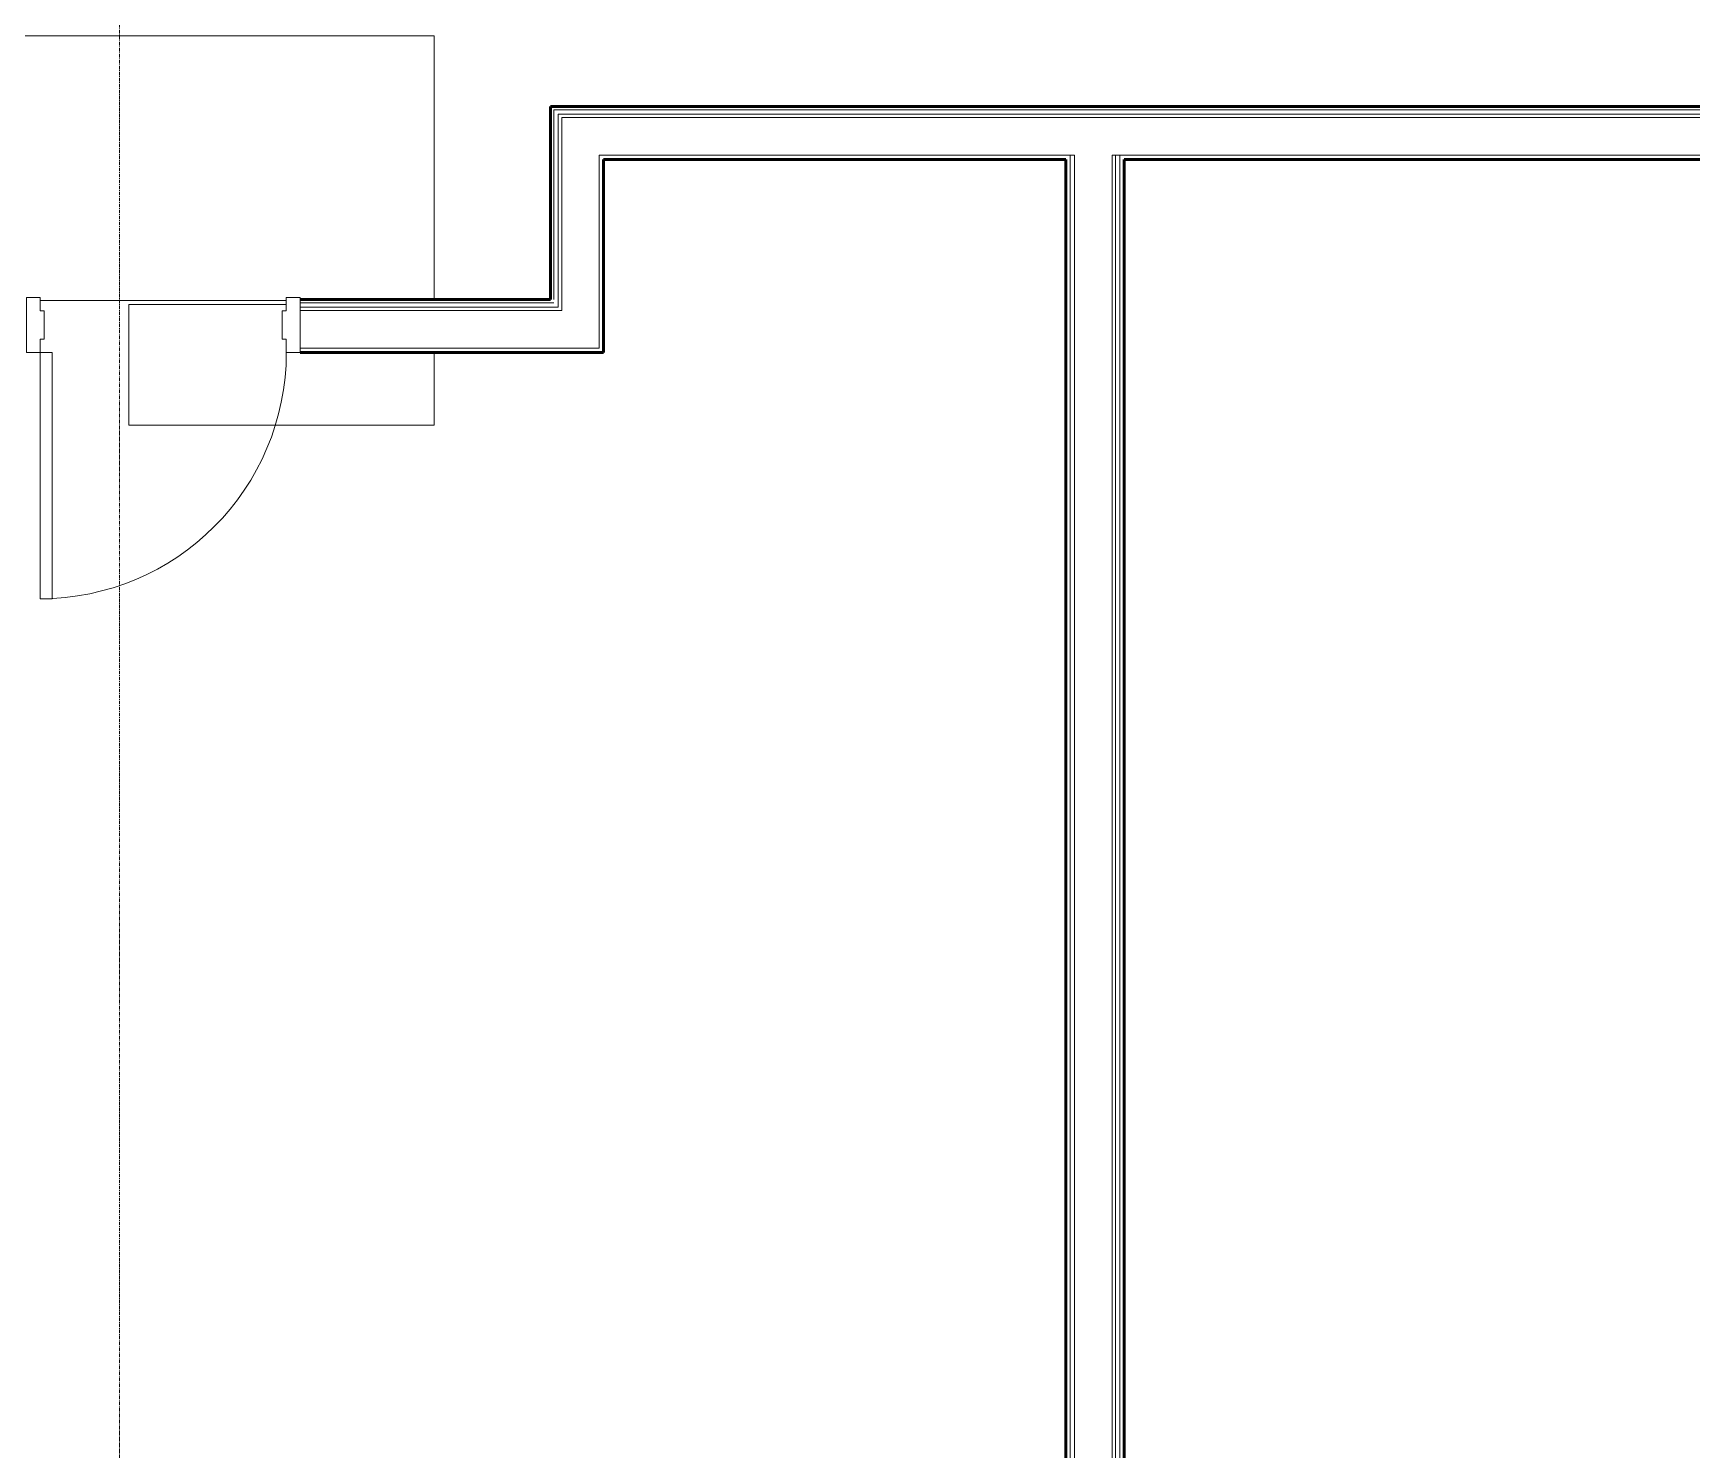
# Model space of a CAD drawing. Header units: inches. Extents: x -4235 to -464, y 9706 to 12463.
# Drawn here: x -3493.9 to -3251.5, y 10184.9 to 10391.9 of the extents above; entities that cross this region are included whole.
import ezdxf

# ---------------------------------------------------------------- set-up
doc = ezdxf.new("R2010")
doc.units = ezdxf.units.IN
doc.header["$MEASUREMENT"] = 0
doc.linetypes.add('Grid Line 1_2_', pattern=[0.875, 0.5, -0.125, 0.125, -0.125])
for name, color, linetype, lineweight in [('0-1', 7, 'Continuous', 5), ('0-3', 250, 'Continuous', 9), ('A-DOOR-1', 250, 'Continuous', 9), ('A-DOOR-2', 130, 'Continuous', 20), ('A-DOOR-FRAM-1', 130, 'Continuous', 20), ('A-FLOR-2', 250, 'Continuous', 9), ('A-WALL-3', 50, 'Continuous', 13), ('I-WALL-1', 7, 'Continuous', 50), ('S-GRID-1', 1, 'Grid Line 1_2_', 9)]:
    doc.layers.add(name, color=color, linetype=linetype, lineweight=lineweight)

# ---------------------------------------------------------------- blocks, each defined once
blk = doc.blocks.new('HOLLOW METAL - UNIT DOOR-2191978-BACKGROUND - 1ST FLOOR')
at = {"layer": 'A-DOOR-1'}
blk.add_arc((18, 4.125), 36, 90, 180, dxfattribs=at)
at = {"layer": 'A-DOOR-2'}
for p, q in [((18, 40.125), (16.25, 40.125)), ((16.25, 40.125), (16.25, 4.125)), ((18, 4.125), (18, 40.125)), ((16.25, 4.125), (18, 4.125))]:
    blk.add_line(p, q, dxfattribs=at)
at = {"layer": 'A-DOOR-FRAM-1'}
for p, q in [((-18, 4.125), (-20, 4.125)), ((-20, 4.125), (-20, -3.875)), ((-18, 2.1875), (-18, 4.125)), ((18, 4.125), (18, 2.1875)), ((20, 4.125), (18, 4.125)), ((20, -3.875), (20, 4.125)), ((-17.375, 2.1875), (-18, 2.1875)), ((-17.375, -1.9375), (-17.375, 2.1875)), ((18, 2.1875), (17.375, 2.1875)), ((17.375, 2.1875), (17.375, -1.9375)), ((-18, -3.875), (-18, -1.9375)), ((-18, -1.9375), (-17.375, -1.9375)), ((17.375, -1.9375), (18, -1.9375)), ((18, -1.9375), (18, -3.875)), ((-20, -3.875), (-18, -3.875)), ((18, -3.875), (20, -3.875))]:
    blk.add_line(p, q, dxfattribs=at)
blk = doc.blocks.new('CTR - 1st Phase - Common Walls_rvt-1-BACKGROUND - 1ST FLOOR')
at = {"layer": 'A-FLOR-2'}
for p, q in [((-3435.32, 10391.46), (-3499.24, 10391.46)), ((-3435.32, 10352.96), (-3435.32, 10391.46)), ((-3492.92, 10352.81), (-3456.92, 10352.81)), ((-3456.92, 10352.19), (-3479.92, 10352.19)), ((-3479.92, 10352.19), (-3479.92, 10334.57)), ((-3435.32, 10334.57), (-3435.32, 10345.21)), ((-3479.92, 10334.57), (-3435.32, 10334.57))]:
    blk.add_line(p, q, dxfattribs=at)
at = {"layer": 'A-WALL-3'}
for p, q in [((-3417.8, 10352.96), (-3417.8, 10380.66)), ((-3417.8, 10380.66), (-3417.17, 10380.66)), ((-3417.17, 10380.66), (-3410.55, 10380.66)), ((-3417.17, 10352.96), (-3417.17, 10380.04)), ((-3417.17, 10380.04), (-3416.67, 10380.04)), ((-3416.67, 10380.04), (-3410.55, 10380.04)), ((-3416.67, 10352.96), (-3416.67, 10379.54)), ((-3416.67, 10379.54), (-3411.17, 10379.54)), ((-3411.17, 10379.54), (-3410.55, 10379.54)), ((-3410.55, 10380.66), (-3208.5, 10380.66)), ((-3410.55, 10380.04), (-3208.5, 10380.04)), ((-3410.55, 10379.54), (-3208.5, 10379.54)), ((-3411.17, 10352.96), (-3411.17, 10374.04)), ((-3411.17, 10374.04), (-3410.55, 10374.04)), ((-3410.55, 10374.04), (-3342.35, 10374.04)), ((-3342.35, 10374.04), (-3341.72, 10374.04)), ((-3342.35, 10373.41), (-3342.35, 10374.04)), ((-3342.35, 10374.04), (-3341.72, 10374.04)), ((-3342.35, 10018.09), (-3342.35, 10373.41)), ((-3341.72, 10373.41), (-3341.72, 10374.04)), ((-3341.72, 10018.09), (-3341.72, 10373.41)), ((-3336.22, 10374.04), (-3335.72, 10374.04)), ((-3336.22, 10373.41), (-3336.22, 10374.04)), ((-3336.22, 10374.04), (-3335.72, 10374.04)), ((-3336.22, 10018.09), (-3336.22, 10373.41)), ((-3335.72, 10374.04), (-3335.1, 10374.04)), ((-3335.72, 10373.41), (-3335.72, 10374.04)), ((-3335.72, 10374.04), (-3335.1, 10374.04)), ((-3335.72, 10018.09), (-3335.72, 10373.41)), ((-3335.1, 10373.41), (-3335.1, 10374.04)), ((-3335.1, 10374.04), (-3208.5, 10374.04)), ((-3335.1, 10018.09), (-3335.1, 10373.41)), ((-3417.17, 10352.96), (-3417.17, 10352.46)), ((-3416.67, 10352.96), (-3416.67, 10351.84)), ((-3411.17, 10352.96), (-3411.17, 10352.46)), ((-3417.8, 10352.46), (-3454.92, 10352.46)), ((-3417.17, 10351.84), (-3454.92, 10351.84)), ((-3416.67, 10351.34), (-3454.92, 10351.34)), ((-3417.17, 10352.46), (-3417.17, 10351.84)), ((-3417.17, 10351.84), (-3417.17, 10352.46)), ((-3416.67, 10351.84), (-3416.67, 10351.34)), ((-3416.67, 10351.34), (-3416.67, 10351.84)), ((-3411.17, 10352.46), (-3411.17, 10351.84)), ((-3411.17, 10351.84), (-3411.17, 10351.34)), ((-3411.17, 10351.34), (-3411.17, 10345.84)), ((-3411.17, 10345.84), (-3411.17, 10351.34)), ((-3411.17, 10345.84), (-3454.92, 10345.84))]:
    blk.add_line(p, q, dxfattribs=at)
at = {"layer": 'I-WALL-1'}
for p, q in [((-3418.3, 10381.16), (-3418.3, 10352.96)), ((-3417.8, 10381.16), (-3418.3, 10381.16)), ((-3410.55, 10381.16), (-3417.8, 10381.16)), ((-3208.5, 10381.16), (-3410.55, 10381.16)), ((-3410.55, 10352.96), (-3410.55, 10373.41)), ((-3410.55, 10373.41), (-3342.97, 10373.41)), ((-3342.97, 10373.41), (-3342.97, 10018.09)), ((-3334.47, 10018.09), (-3334.47, 10373.41)), ((-3334.47, 10373.41), (-3208.5, 10373.41)), ((-3418.3, 10352.96), (-3454.92, 10352.96)), ((-3410.55, 10345.84), (-3410.55, 10352.96)), ((-3410.55, 10345.21), (-3410.55, 10345.84)), ((-3454.92, 10345.21), (-3410.55, 10345.21))]:
    blk.add_line(p, q, dxfattribs=at)
at = {"layer": '0-3', "rotation": 180}
blk.add_blockref('HOLLOW METAL - UNIT DOOR-2191978-BACKGROUND - 1ST FLOOR', (-3474.92, 10349.34), dxfattribs=at)

msp = doc.modelspace()

# ---------------------------------------------------------------- linework, layer by layer
at = {"layer": 'S-GRID-1'}
msp.add_line((-3481.32, 9836.18), (-3481.32, 12413.74), dxfattribs=at)

# ---------------------------------------------------------------- block references
at = {"layer": '0-1'}
msp.add_blockref('CTR - 1st Phase - Common Walls_rvt-1-BACKGROUND - 1ST FLOOR', (0, 0), dxfattribs=at)

doc.saveas('drawing.dxf')
